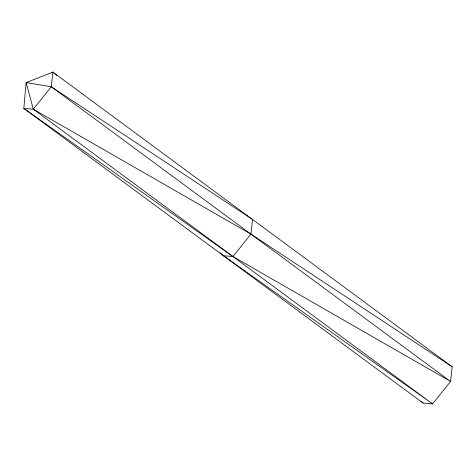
<?xml version="1.0" encoding="UTF-8"?>
<svg xmlns="http://www.w3.org/2000/svg" width="476" height="476" viewBox="0 0 476 476"><rect width="100%" height="100%" fill="white"/><g stroke="black" fill="none" stroke-linecap="round" stroke-linejoin="round"><path stroke-width="0.71" d="M220.15 252.75L223.452 255.743L432.595 403.886L33.29 109.182L26.15 82.58L51.271 86.763L450.576 381.466L232.942 256.534L23.8 108.391L33.29 109.182L51.271 86.763L52.895 72.114L26.15 82.58L23.8 108.391L423.104 403.095L432.595 403.886L450.576 381.466L452.2 366.817L52.895 72.114L51.765 73.007M223.452 255.743L232.942 256.534L250.923 234.115L252.548 219.466L51.271 86.763M33.29 109.182L250.923 234.115L452.2 366.817M52.895 72.114L56.799 75.547M421.45 401.595L423.104 403.095"/></g></svg>
